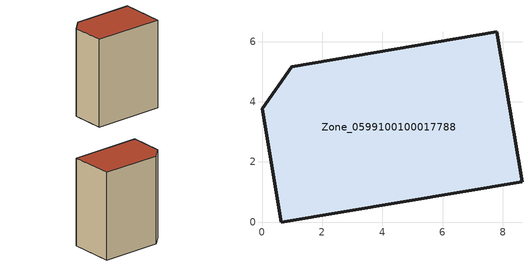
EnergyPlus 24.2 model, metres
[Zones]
Zone_0599100100017788
 floor ground (C_G): 8.64,1.35 0.64,0 0,3.77 0.99,5.17 7.79,6.32 z0
 wall outside (C_F): 0.64,0 8.64,1.35 7.79,6.32 0.99,5.17 0,3.77 0.64,0 z0:10.19
 roof outside (C_R): 8.64,1.35 7.79,6.32 0.99,5.17 0,3.77 0.64,0 z10.19
[BUILDING]
Pand.0599100100017788: North Axis=0; Terrain=City; Loads Convergence Tolerance Value=0.04; Temperature Convergence Tolerance Value=0.4; Solar Distribution=FullExterior; Maximum Number of Warmup Days=25; Minimum Number of Warmup Days=1
[Site:Location]
Rotterdam.The.Hague.AP_ZH_NLD Design_Conditions: Latitude=51.96; Longitude=4.45; Time Zone=1; Elevation=-4.5
[SITE:GROUNDTEMPERATURE:BUILDINGSURFACE]
18, 18, 18, 18, 18, 18, 18, 18, 18, 18, 18, 18
[MATERIAL] Thermal Absorptance=0.9; Solar Absorptance=0.7; Visible Absorptance=0.7
Name | Roughness | Thickness | Conductivity | Density | Specific Heat
G.TC.2015-2018 | MediumSmooth | 0.15 | 0.0428571 | 540 | 1210
F.TC.2015-2018 | Rough | 0.3 | 0.0666667 | 1920 | 840
R.TC.2015-2018 | MediumRough | 0.2 | 0.0333333 | 1500 | 1000
[CONSTRUCTION]
C_G: G.TC.2015-2018
C_F: F.TC.2015-2018
C_R: R.TC.2015-2018
[ZONE]
Zone_0599100100017788: Type=1; Multiplier=1; Ceiling Height=Autocalculate; Volume=Autocalculate; Floor Area=autocalculate; Part of Total Floor Area=Yes
[ZONEINFILTRATION:DESIGNFLOWRATE]
Infil_Zone_0599100100017788: Zone or ZoneList or Space or SpaceList=Zone_0599100100017788; Schedule=AlwaysOn; Design Flow Rate Calculation Method=Flow/Area; Flow Rate per Floor Area=0.0015; Constant Term Coefficient=1; Temperature Term Coefficient=0; Velocity Term Coefficient=0; Velocity Squared Term Coefficient=0
[HVACTEMPLATE:ZONE:IDEALLOADSAIRSYSTEM]
Zone_0599100100017788: Maximum Heating Supply Air Temperature=50; Minimum Cooling Supply Air Temperature=13; Maximum Heating Supply Air Humidity Ratio=0.0156; Minimum Cooling Supply Air Humidity Ratio=0.0077; Heating Limit=NoLimit; Cooling Limit=NoLimit; Dehumidification Control Type=ConstantSensibleHeatRatio; Cooling Sensible Heat Ratio=0.7; Dehumidification Setpoint=60; Humidification Control Type=None; Humidification Setpoint=30; Outdoor Air Method=None; Outdoor Air Flow Rate per Person=0.00944; Outdoor Air Flow Rate per Zone Floor Area=0; Outdoor Air Flow Rate per Zone=0; Demand Controlled Ventilation Type=None; Outdoor Air Economizer Type=NoEconomizer; Heat Recovery Type=None; Sensible Heat Recovery Effectiveness=0.7; Latent Heat Recovery Effectiveness=0.65
[ZONECONTROL:THERMOSTAT]
ThermostatControl_Zone_0599100100017788: Zone or ZoneList=Zone_0599100100017788; Control Type Schedule=DualSetpointControlType; Control 1=Thermostat_Zone_0599100100017788; Temperature Difference Between Cutout And Setpoint=0
[THERMOSTATSETPOINT:DUALSETPOINT]
Thermostat_Zone_0599100100017788: Heating Setpoint Temperature Schedule=HeatingSetpoint_Zone_0599100100017788; Cooling Setpoint Temperature Schedule=CoolingSetpoint_Zone_0599100100017788
[SCHEDULE:COMPACT]
HeatingSetpoint_Zone_0599100100017788: Through: 12/31, For: AllDays, Until: 24:00, 21
CoolingSetpoint_Zone_0599100100017788: Through: 12/31, For: AllDays, Until: 24:00, 24
DualSetpointControlType: Through: 12/31, For: AllDays, Until: 24:00, 4
AlwaysOn: Through: 12/31, For: AllDays, Until: 24:00, 1
